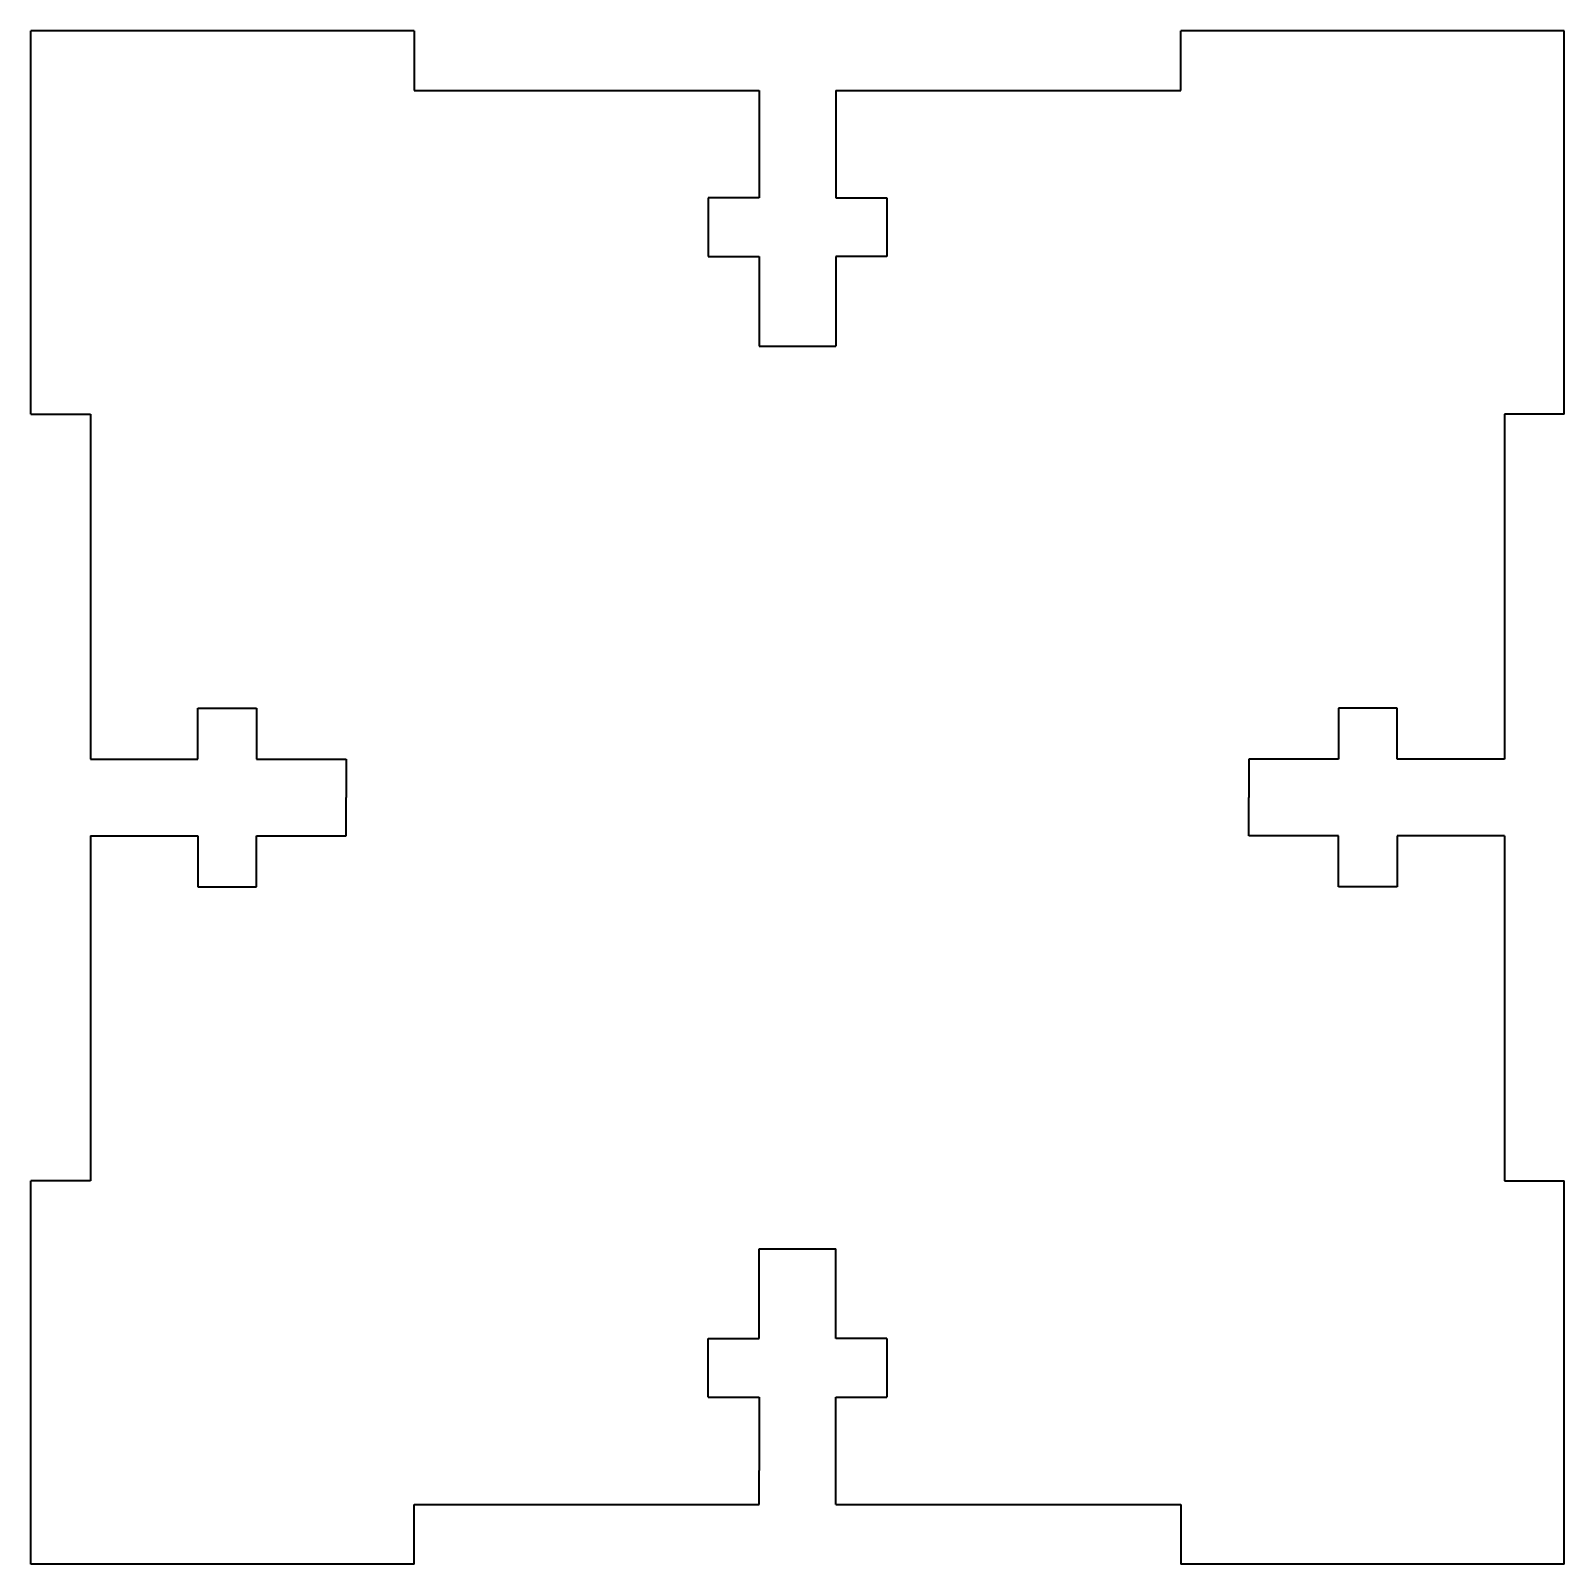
# Model space of a CAD drawing. Header units: inches. Extents: x -1.5 to 1.5, y -1.5 to 1.5.
import ezdxf

# ---------------------------------------------------------------- set-up
doc = ezdxf.new("R2010")
doc.units = ezdxf.units.IN
doc.header["$MEASUREMENT"] = 0
doc.layers.add('ModelSketch_Visible', color=7, linetype='Continuous', lineweight=40)

msp = doc.modelspace()

# ---------------------------------------------------------------- linework, layer by layer
at = {"layer": 'ModelSketch_Visible'}
for p, q in [((-0.75, 1.5), (-1.5, 1.5)), ((-1.5, 0.75), (-1.5, 1.5)), ((-0.75, 1.5), (-0.75, 1.383)), ((0.75, 1.383), (0.75, 1.5)), ((1.5, 1.5), (0.75, 1.5)), ((1.5, 0.75), (1.5, 1.5)), ((-0.75, 1.383), (-0.075, 1.383)), ((-0.075, 1.383), (-0.075, 1.173)), ((0.075, 1.383), (0.075, 1.173)), ((0.075, 1.383), (0.75, 1.383)), ((-0.075, 1.173), (-0.175, 1.173)), ((-0.175, 1.173), (-0.175, 1.058)), ((0.075, 1.173), (0.175, 1.173)), ((0.175, 1.173), (0.175, 1.058)), ((-0.175, 1.058), (-0.075, 1.058)), ((-0.075, 1.058), (-0.075, 0.883)), ((0.075, 1.058), (0.075, 0.883)), ((0.175, 1.058), (0.075, 1.058)), ((-0.075, 0.883), (0.075, 0.883)), ((-1.5, 0.75), (-1.383, 0.75)), ((-1.383, 0.75), (-1.383, 0.075)), ((1.383, 0.75), (1.383, 0.075)), ((1.5, 0.75), (1.383, 0.75)), ((-1.173, 0.175), (-1.058, 0.175)), ((-1.173, 0.075), (-1.173, 0.175)), ((-1.058, 0.175), (-1.058, 0.075)), ((1.058, 0.175), (1.058, 0.075)), ((1.173, 0.175), (1.058, 0.175)), ((1.173, 0.075), (1.173, 0.175)), ((-1.383, 0.075), (-1.173, 0.075)), ((-1.058, 0.075), (-0.883, 0.075)), ((-0.883, 0.075), (-0.883, 0)), ((0.883, 0.075), (0.883, 0)), ((1.058, 0.075), (0.883, 0.075)), ((1.383, 0.075), (1.173, 0.075)), ((-0.883, -0.075), (-0.883, 0)), ((0.883, -0.075), (0.883, 0)), ((-1.383, -0.075), (-1.383, -0.75)), ((-1.383, -0.075), (-1.173, -0.075)), ((-1.173, -0.075), (-1.173, -0.175)), ((-1.058, -0.175), (-1.058, -0.075)), ((-1.058, -0.075), (-0.883, -0.075)), ((1.058, -0.075), (0.883, -0.075)), ((1.058, -0.175), (1.058, -0.075)), ((1.173, -0.075), (1.173, -0.175)), ((1.383, -0.075), (1.173, -0.075)), ((1.383, -0.075), (1.383, -0.75)), ((-1.173, -0.175), (-1.058, -0.175)), ((1.173, -0.175), (1.058, -0.175)), ((-1.5, -1.5), (-1.5, -0.75)), ((-1.383, -0.75), (-1.5, -0.75)), ((1.383, -0.75), (1.5, -0.75)), ((1.5, -1.5), (1.5, -0.75)), ((-0.075, -0.883), (0.075, -0.883)), ((-0.075, -1.058), (-0.075, -0.883)), ((0.075, -1.058), (0.075, -0.883)), ((-0.175, -1.058), (-0.075, -1.058)), ((-0.175, -1.173), (-0.175, -1.058)), ((0.175, -1.058), (0.075, -1.058)), ((0.175, -1.058), (0.175, -1.173)), ((-0.175, -1.173), (-0.075, -1.173)), ((-0.075, -1.173), (-0.075, -1.3166)), ((0.075, -1.383), (0.075, -1.173)), ((0.075, -1.173), (0.175, -1.173)), ((-0.075, -1.383), (-0.075, -1.3166)), ((-0.75, -1.383), (-0.075, -1.383)), ((-0.75, -1.5), (-0.75, -1.383)), ((-0.75, -1.383), (-0.075, -1.383)), ((0.075, -1.383), (0.75, -1.383)), ((0.075, -1.383), (0.75, -1.383)), ((0.75, -1.383), (0.75, -1.5)), ((-0.75, -1.5), (-1.5, -1.5)), ((1.5, -1.5), (0.75, -1.5))]:
    msp.add_line(p, q, dxfattribs=at)

doc.saveas('drawing.dxf')
